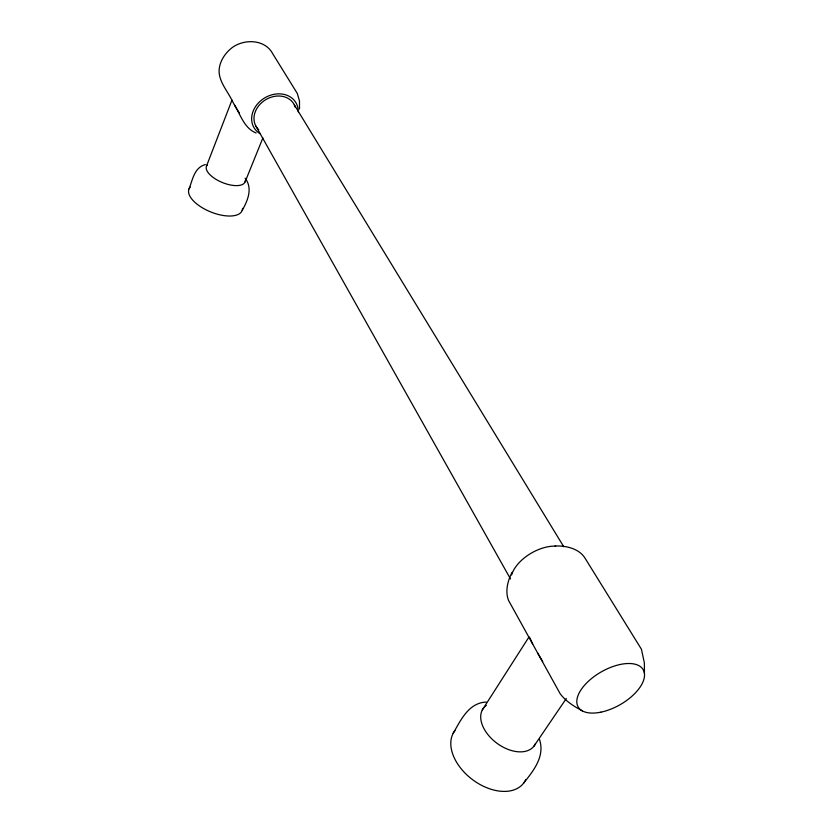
<?xml version="1.0" encoding="UTF-8"?>
<svg xmlns="http://www.w3.org/2000/svg" width="833" height="833" viewBox="0 0 833 833"><rect width="100%" height="100%" fill="white"/><g stroke="black" fill="none" stroke-linecap="round" stroke-linejoin="round"><path stroke-width="1.25" d="M299.505 109.071L299.505 101.085L297.319 93.483L272.787 53.864C265.144 39.089 244.069 38.599 231.897 47.814C225.972 52.51 221.224 58.976 219.61 66.453C216.611 79.604 227.399 90.245 232.407 101.262L234.552 105.135C240.643 115.016 244.298 128.344 256.147 132.988M189.07 188.852C192.673 179.668 194.224 167.6 205.345 164.559M206.511 166.048L231.98 100.095M245.131 181.833L262.895 137.914M242.184 210.426C247.724 200.638 252.982 188.31 245.131 178.241M512.087 572.292C507.724 580.653 504.954 591.409 508.567 600.458L560.234 693.858C565.909 701.355 574.176 706.478 582.34 710.882M453.173 733.342C460.878 720.014 468.542 702.917 486.233 702.032M482.245 710.06L529.07 636.839M533.87 746.274L566.315 698.502M523.541 783.249C533.526 770.702 545.251 756.27 539.44 739.267M555.122 546.011C565.909 545.532 579.237 548.52 585.151 558.349L641.431 649.24L644.378 662.953L644.44 673.491M239.321 112.934L237.415 109.904M294.278 104.771L563.743 546.729M236.853 108.988L234.552 105.135M542.71 661.558L537.649 653.02M255.835 125.991L510.514 578.966M532.714 644.107L529.653 637.484M232.043 100.47L232.407 101.262M535.494 743.577A31.602 19.961 36.6 0 1 497.915 743.952A31.602 19.961 36.6 0 1 484.004 707.488M484.723 706.728A31.602 19.961 36.6 0 1 486.357 705.395M258.719 129.729A21.96 18.076 -31.3 0 1 265.55 99.783A21.96 18.076 -31.3 0 1 295.33 107.426M260.365 133.853A24.407 20.086 -31.3 0 1 265.04 97.7A24.407 20.086 -31.3 0 1 298.266 111.861M242.559 208.385A28.676 13.026 22.1 0 1 210.634 211.905A28.676 13.026 22.1 0 1 190.226 187.123M245.391 180.407A20.867 9.153 22.3 0 1 222.328 182.51A20.867 9.153 22.3 0 1 207.323 164.83M511.597 574.947A33.018 18.847 -29.9 0 1 555.726 546.136M525.81 779.417A43.233 28.124 37.2 0 1 474.654 781.177A43.233 28.124 37.2 0 1 454.974 730.572M600.905 712.163A37.464 18.909 -29.7 0 0 643.638 670.565A37.464 18.909 -29.7 0 0 587.473 682.154A37.464 18.909 -29.7 0 0 600.905 712.163"/></g></svg>
